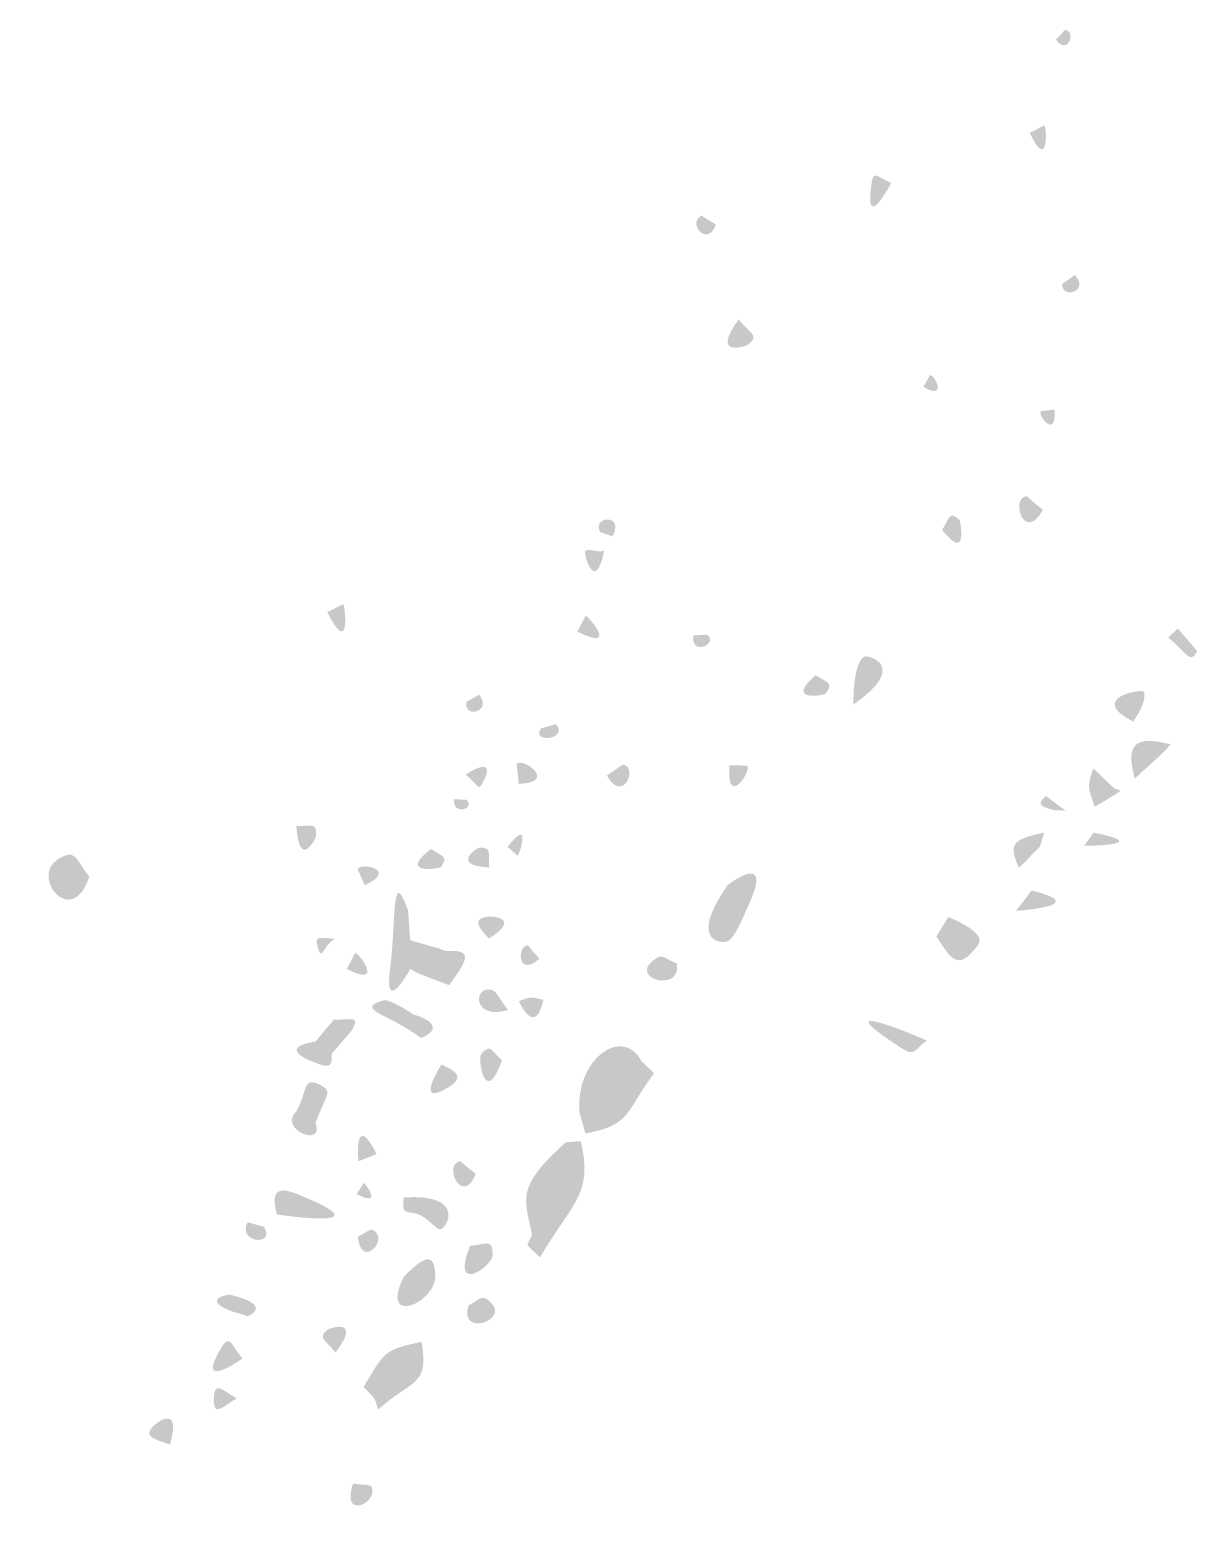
# Model space of a CAD drawing. Header units: millimetres. Extents: x 551 to 751, y 21 to 126.
# Drawn here: x 588.49 to 607.22, y 96.86 to 120.74 of the extents above; entities that cross this region are included whole.
import ezdxf

# ---------------------------------------------------------------- set-up
doc = ezdxf.new("R2010")
doc.units = ezdxf.units.MM

msp = doc.modelspace()

# ---------------------------------------------------------------- hatches: boundary and pattern name
at = {"true_color": 0x000000, "transparency": 33554687}
h = msp.add_hatch(color=18, dxfattribs=at)
edge = h.paths.add_edge_path(flags=0)
edge.add_spline(control_points=[(604.95, 120.578), (605.098, 120.731), (605.081, 120.731), (605.098, 120.731), (605.271, 120.737), (605.158, 120.306), (604.95, 120.578)], knot_values=[0, 0, 0, 0, 1, 1, 1, 2, 2, 2, 2], degree=3, periodic=1)
h = msp.add_hatch(color=18, dxfattribs=at)
edge = h.paths.add_edge_path(flags=0)
edge.add_spline(control_points=[(604.528, 119.085), (604.764, 119.197), (604.744, 119.204), (604.764, 119.197), (604.805, 119.183), (604.832, 118.434), (604.528, 119.085)], knot_values=[0, 0, 0, 0, 1, 1, 1, 2, 2, 2, 2], degree=3, periodic=1)
h = msp.add_hatch(color=18, dxfattribs=at)
edge = h.paths.add_edge_path(flags=0)
edge.add_spline(control_points=[(602.307, 118.279), (602.294, 118.256), (601.86, 117.432), (601.995, 118.293), (602.026, 118.492), (602.09, 118.367), (602.307, 118.279)], knot_values=[0, 0, 0, 0, 1, 1, 1, 2, 2, 2, 2], degree=3, periodic=1)
h = msp.add_hatch(color=18, dxfattribs=at)
edge = h.paths.add_edge_path(flags=0)
edge.add_spline(control_points=[(599.493, 117.614), (599.369, 117.239), (599.03, 117.626), (599.256, 117.75), (599.275, 117.761), (599.256, 117.75), (599.493, 117.614)], knot_values=[0, 0, 0, 0, 1, 1, 1, 2, 2, 2, 2], degree=3, periodic=1)
h = msp.add_hatch(color=18, dxfattribs=at)
edge = h.paths.add_edge_path(flags=0)
edge.add_spline(control_points=[(605.25, 116.802), (605.504, 116.546), (605.041, 116.406), (605.051, 116.653), (605.052, 116.673), (605.051, 116.653), (605.25, 116.802)], knot_values=[0, 0, 0, 0, 1, 1, 1, 2, 2, 2, 2], degree=3, periodic=1)
h = msp.add_hatch(color=18, dxfattribs=at)
edge = h.paths.add_edge_path(flags=0)
edge.add_spline(control_points=[(599.859, 116.09), (600.04, 115.857), (600.209, 115.839), (599.999, 115.681), (599.972, 115.661), (599.404, 115.469), (599.859, 116.09)], knot_values=[0, 0, 0, 0, 1, 1, 1, 2, 2, 2, 2], degree=3, periodic=1)
h = msp.add_hatch(color=18, dxfattribs=at)
edge = h.paths.add_edge_path(flags=0)
edge.add_spline(control_points=[(602.824, 115.009), (602.931, 115.194), (602.915, 115.191), (602.931, 115.194), (603.007, 115.208), (603.212, 114.778), (602.824, 115.009)], knot_values=[0, 0, 0, 0, 1, 1, 1, 2, 2, 2, 2], degree=3, periodic=1)
h = msp.add_hatch(color=18, dxfattribs=at)
edge = h.paths.add_edge_path(flags=0)
edge.add_spline(control_points=[(604.926, 114.646), (604.965, 114.153), (604.652, 114.551), (604.705, 114.612), (604.717, 114.626), (604.705, 114.612), (604.926, 114.646)], knot_values=[0, 0, 0, 0, 1, 1, 1, 2, 2, 2, 2], degree=3, periodic=1)
h = msp.add_hatch(color=18, dxfattribs=at)
edge = h.paths.add_edge_path(flags=0)
edge.add_spline(control_points=[(604.741, 113.036), (604.444, 112.496), (604.217, 113.216), (604.468, 113.254), (604.495, 113.259), (604.468, 113.254), (604.741, 113.036)], knot_values=[0, 0, 0, 0, 1, 1, 1, 2, 2, 2, 2], degree=3, periodic=1)
h = msp.add_hatch(color=18, dxfattribs=at)
edge = h.paths.add_edge_path(flags=0)
edge.add_spline(control_points=[(597.836, 112.609), (597.654, 112.68), (597.64, 112.651), (597.617, 112.732), (597.563, 112.928), (598.021, 112.972), (597.836, 112.609)], knot_values=[0, 0, 0, 0, 1, 1, 1, 2, 2, 2, 2], degree=3, periodic=1)
h = msp.add_hatch(color=18, dxfattribs=at)
edge = h.paths.add_edge_path(flags=0)
edge.add_spline(control_points=[(603.124, 112.714), (603.248, 112.912), (603.235, 113.021), (603.401, 112.875), (603.414, 112.864), (603.549, 112.174), (603.124, 112.714)], knot_values=[0, 0, 0, 0, 1, 1, 1, 2, 2, 2, 2], degree=3, periodic=1)
h = msp.add_hatch(color=18, dxfattribs=at)
edge = h.paths.add_edge_path(flags=0)
edge.add_spline(control_points=[(597.702, 112.382), (597.556, 111.653), (597.358, 112.356), (597.401, 112.378), (597.492, 112.423), (597.612, 112.337), (597.702, 112.382)], knot_values=[0, 0, 0, 0, 1, 1, 1, 2, 2, 2, 2], degree=3, periodic=1)
h = msp.add_hatch(color=18, dxfattribs=at)
edge = h.paths.add_edge_path(flags=0)
edge.add_spline(control_points=[(593.259, 111.394), (593.259, 111.394), (593.516, 111.521), (593.516, 111.521), (593.542, 111.507), (593.643, 110.634), (593.259, 111.394)], knot_values=[0, 0, 0, 0, 1, 1, 1, 2, 2, 2, 2], degree=3, periodic=1)
h = msp.add_hatch(color=18, dxfattribs=at)
edge = h.paths.add_edge_path(flags=0)
edge.add_spline(control_points=[(597.271, 111.082), (597.408, 111.333), (597.388, 111.324), (597.408, 111.333), (597.434, 111.345), (597.959, 110.741), (597.271, 111.082)], knot_values=[0, 0, 0, 0, 1, 1, 1, 2, 2, 2, 2], degree=3, periodic=1)
h = msp.add_hatch(color=18, dxfattribs=at)
edge = h.paths.add_edge_path(flags=0)
edge.add_spline(control_points=[(599.13, 111.023), (599.361, 111.028), (599.347, 111.04), (599.361, 111.028), (599.528, 110.885), (599.099, 110.677), (599.13, 111.023)], knot_values=[0, 0, 0, 0, 1, 1, 1, 2, 2, 2, 2], degree=3, periodic=1)
h = msp.add_hatch(color=18, dxfattribs=at)
edge = h.paths.add_edge_path(flags=0)
edge.add_spline(control_points=[(606.905, 111.132), (606.905, 111.132), (607.217, 110.768), (607.217, 110.768), (607.095, 110.554), (607.07, 110.727), (606.751, 110.987), (606.751, 110.987), (606.905, 111.132), (606.905, 111.132)], knot_values=[0, 0, 0, 0, 1, 1, 1, 2, 2, 2, 3, 3, 3, 3], degree=3, periodic=1)
h = msp.add_hatch(color=18, dxfattribs=at)
edge = h.paths.add_edge_path(flags=0)
edge.add_spline(control_points=[(601.701, 109.912), (601.7, 109.976), (601.693, 110.596), (601.882, 110.682), (601.937, 110.707), (602.598, 110.536), (601.701, 109.912)], knot_values=[0, 0, 0, 0, 1, 1, 1, 2, 2, 2, 2], degree=3, periodic=1)
h = msp.add_hatch(color=18, dxfattribs=at)
edge = h.paths.add_edge_path(flags=0)
edge.add_spline(control_points=[(601.094, 110.383), (601.287, 110.26), (601.392, 110.263), (601.251, 110.085), (601.232, 110.06), (600.583, 109.947), (601.094, 110.383)], knot_values=[0, 0, 0, 0, 1, 1, 1, 2, 2, 2, 2], degree=3, periodic=1)
h = msp.add_hatch(color=18, dxfattribs=at)
edge = h.paths.add_edge_path(flags=0)
edge.add_spline(control_points=[(606.19, 109.639), (605.433, 110.018), (606.353, 110.18), (606.366, 110.113), (606.373, 110.073), (606.398, 109.941), (606.19, 109.639)], knot_values=[0, 0, 0, 0, 1, 1, 1, 2, 2, 2, 2], degree=3, periodic=1)
h = msp.add_hatch(color=18, dxfattribs=at)
edge = h.paths.add_edge_path(flags=0)
edge.add_spline(control_points=[(595.694, 110.07), (595.915, 109.817), (595.467, 109.669), (595.488, 109.944), (595.489, 109.964), (595.488, 109.944), (595.694, 110.07)], knot_values=[0, 0, 0, 0, 1, 1, 1, 2, 2, 2, 2], degree=3, periodic=1)
h = msp.add_hatch(color=18, dxfattribs=at)
edge = h.paths.add_edge_path(flags=0)
edge.add_spline(control_points=[(596.93, 109.596), (597.139, 109.344), (596.513, 109.29), (596.692, 109.531), (596.692, 109.531), (596.93, 109.596), (596.93, 109.596)], knot_values=[0, 0, 0, 0, 1, 1, 1, 2, 2, 2, 2], degree=3, periodic=1)
h = msp.add_hatch(color=18, dxfattribs=at)
edge = h.paths.add_edge_path(flags=0)
edge.add_spline(control_points=[(606.791, 109.272), (606.518, 108.979), (606.518, 109.016), (606.215, 108.722), (606.108, 109.133), (606.086, 109.465), (606.791, 109.272)], knot_values=[0, 0, 0, 0, 1, 1, 1, 2, 2, 2, 2], degree=3, periodic=1)
h = msp.add_hatch(color=18, dxfattribs=at)
edge = h.paths.add_edge_path(flags=0)
edge.add_spline(control_points=[(595.481, 108.79), (596.067, 109.161), (595.726, 108.582), (595.697, 108.585), (595.674, 108.587), (595.697, 108.585), (595.481, 108.79)], knot_values=[0, 0, 0, 0, 1, 1, 1, 2, 2, 2, 2], degree=3, periodic=1)
h = msp.add_hatch(color=18, dxfattribs=at)
edge = h.paths.add_edge_path(flags=0)
edge.add_spline(control_points=[(596.331, 108.639), (596.331, 108.639), (596.297, 108.962), (596.297, 108.962), (596.4, 109.068), (596.963, 108.662), (596.331, 108.639)], knot_values=[0, 0, 0, 0, 1, 1, 1, 2, 2, 2, 2], degree=3, periodic=1)
h = msp.add_hatch(color=18, dxfattribs=at)
edge = h.paths.add_edge_path(flags=0)
edge.add_spline(control_points=[(597.746, 108.773), (598.011, 108.948), (597.986, 108.953), (598.011, 108.948), (598.248, 108.899), (598.001, 108.314), (597.746, 108.773)], knot_values=[0, 0, 0, 0, 1, 1, 1, 2, 2, 2, 2], degree=3, periodic=1)
h = msp.add_hatch(color=18, dxfattribs=at)
edge = h.paths.add_edge_path(flags=0)
edge.add_spline(control_points=[(599.713, 108.935), (599.713, 108.935), (600, 108.934), (600, 108.934), (600.064, 108.822), (599.652, 108.248), (599.713, 108.935)], knot_values=[0, 0, 0, 0, 1, 1, 1, 2, 2, 2, 2], degree=3, periodic=1)
h = msp.add_hatch(color=18, dxfattribs=at)
edge = h.paths.add_edge_path(flags=0)
edge.add_spline(control_points=[(605.548, 108.889), (605.866, 108.586), (605.84, 108.609), (605.866, 108.586), (605.934, 108.525), (605.929, 108.573), (605.983, 108.525), (605.951, 108.504), (605.781, 108.389), (605.571, 108.272), (605.468, 108.587), (605.444, 108.582), (605.548, 108.889)], knot_values=[0, 0, 0, 0, 1, 1, 1, 2, 2, 2, 3, 3, 3, 4, 4, 4, 4], degree=3, periodic=1)
h = msp.add_hatch(color=18, dxfattribs=at)
edge = h.paths.add_edge_path(flags=0)
edge.add_spline(control_points=[(604.789, 108.447), (604.789, 108.447), (604.946, 108.214), (604.946, 108.214), (604.739, 108.265), (604.61, 108.294), (604.789, 108.447)], knot_values=[0, 0, 0, 0, 1, 1, 1, 2, 2, 2, 2], degree=3, periodic=1)
msp.add_hatch(color=18, dxfattribs=at).paths.add_polyline_path([(604.789, 108.447), (605.101, 108.212), (604.946, 108.214)], flags=0)
h = msp.add_hatch(color=18, dxfattribs=at)
edge = h.paths.add_edge_path(flags=0)
edge.add_spline(control_points=[(595.289, 108.394), (595.49, 108.382), (595.477, 108.393), (595.49, 108.382), (595.649, 108.25), (595.273, 108.115), (595.289, 108.394)], knot_values=[0, 0, 0, 0, 1, 1, 1, 2, 2, 2, 2], degree=3, periodic=1)
h = msp.add_hatch(color=18, dxfattribs=at)
edge = h.paths.add_edge_path(flags=0)
edge.add_spline(control_points=[(592.763, 107.968), (592.991, 107.945), (593.099, 108.046), (593.078, 107.796), (593.076, 107.766), (592.808, 107.242), (592.763, 107.968)], knot_values=[0, 0, 0, 0, 1, 1, 1, 2, 2, 2, 2], degree=3, periodic=1)
h = msp.add_hatch(color=18, dxfattribs=at)
edge = h.paths.add_edge_path(flags=0)
edge.add_spline(control_points=[(596.152, 107.629), (596.543, 108.141), (596.344, 107.492), (596.312, 107.491), (596.296, 107.491), (596.312, 107.491), (596.152, 107.629)], knot_values=[0, 0, 0, 0, 1, 1, 1, 2, 2, 2, 2], degree=3, periodic=1)
h = msp.add_hatch(color=18, dxfattribs=at)
edge = h.paths.add_edge_path(flags=0)
edge.add_spline(control_points=[(604.762, 107.859), (604.762, 107.859), (604.693, 107.632), (604.693, 107.632), (604.693, 107.632), (604.356, 107.293), (604.356, 107.293), (604.16, 107.715), (604.308, 107.751), (604.762, 107.859)], knot_values=[0, 0, 0, 0, 1, 1, 1, 2, 2, 2, 3, 3, 3, 3], degree=3, periodic=1)
h = msp.add_hatch(color=18, dxfattribs=at)
edge = h.paths.add_edge_path(flags=0)
edge.add_spline(control_points=[(605.401, 107.647), (605.401, 107.647), (605.559, 107.858), (605.559, 107.858), (606.555, 107.654), (605.421, 107.644), (605.401, 107.647)], knot_values=[0, 0, 0, 0, 1, 1, 1, 2, 2, 2, 2], degree=3, periodic=1)
h = msp.add_hatch(color=18, dxfattribs=at)
edge = h.paths.add_edge_path(flags=0)
edge.add_spline(control_points=[(589.442, 107.15), (589.167, 106.302), (588.486, 107.149), (588.937, 107.429), (589.233, 107.613), (589.215, 107.43), (589.442, 107.15)], knot_values=[0, 0, 0, 0, 1, 1, 1, 2, 2, 2, 2], degree=3, periodic=1)
h = msp.add_hatch(color=18, dxfattribs=at)
edge = h.paths.add_edge_path(flags=0)
edge.add_spline(control_points=[(594.928, 107.598), (595.105, 107.466), (595.21, 107.482), (595.081, 107.305), (595.06, 107.277), (594.372, 107.177), (594.928, 107.598)], knot_values=[0, 0, 0, 0, 1, 1, 1, 2, 2, 2, 2], degree=3, periodic=1)
h = msp.add_hatch(color=18, dxfattribs=at)
edge = h.paths.add_edge_path(flags=0)
edge.add_spline(control_points=[(595.861, 107.298), (595.22, 107.332), (595.672, 107.617), (595.7, 107.617), (595.921, 107.618), (595.827, 107.526), (595.861, 107.298)], knot_values=[0, 0, 0, 0, 1, 1, 1, 2, 2, 2, 2], degree=3, periodic=1)
h = msp.add_hatch(color=18, dxfattribs=at)
edge = h.paths.add_edge_path(flags=0)
edge.add_spline(control_points=[(599.68, 107.012), (599.706, 107.04), (600.454, 107.601), (599.996, 106.646), (599.996, 106.646), (599.68, 107.012), (599.68, 107.012)], knot_values=[0, 0, 0, 0, 1, 1, 1, 2, 2, 2, 2], degree=3, periodic=1)
h = msp.add_hatch(color=18, dxfattribs=at)
edge = h.paths.add_edge_path(flags=0)
edge.add_spline(control_points=[(593.859, 107.012), (593.751, 107.276), (593.742, 107.255), (593.751, 107.276), (593.797, 107.38), (594.403, 107.266), (593.859, 107.012)], knot_values=[0, 0, 0, 0, 1, 1, 1, 2, 2, 2, 2], degree=3, periodic=1)
h = msp.add_hatch(color=18, dxfattribs=at)
edge = h.paths.add_edge_path(flags=0)
edge.add_spline(control_points=[(594.59, 106.13), (594.59, 106.13), (594.602, 105.989), (594.602, 105.989), (594.602, 105.989), (594.59, 105.669), (594.59, 105.669), (594.577, 105.645), (594.162, 104.89), (594.267, 105.683), (594.368, 106.448), (594.285, 107.349), (594.551, 106.622), (594.564, 106.585), (594.553, 106.586), (594.59, 106.13)], knot_values=[0, 0, 0, 0, 1, 1, 1, 2, 2, 2, 3, 3, 3, 4, 4, 4, 5, 5, 5, 5], degree=3, periodic=1)
h = msp.add_hatch(color=18, dxfattribs=at)
edge = h.paths.add_edge_path(flags=0)
edge.add_spline(control_points=[(599.68, 107.012), (599.68, 107.012), (599.996, 106.646), (599.996, 106.646), (599.79, 106.149), (599.707, 106.123), (599.66, 106.108), (599.595, 106.087), (599.041, 106.09), (599.68, 107.012)], knot_values=[0, 0, 0, 0, 1, 1, 1, 2, 2, 2, 3, 3, 3, 3], degree=3, periodic=1)
h = msp.add_hatch(color=18, dxfattribs=at)
edge = h.paths.add_edge_path(flags=0)
edge.add_spline(control_points=[(604.307, 106.603), (604.572, 106.927), (604.54, 106.935), (604.572, 106.927), (605.543, 106.683), (604.339, 106.605), (604.307, 106.603)], knot_values=[0, 0, 0, 0, 1, 1, 1, 2, 2, 2, 2], degree=3, periodic=1)
h = msp.add_hatch(color=18, dxfattribs=at)
edge = h.paths.add_edge_path(flags=0)
edge.add_spline(control_points=[(595.853, 106.158), (595.658, 106.361), (595.593, 106.483), (595.847, 106.511), (595.874, 106.514), (596.396, 106.505), (595.853, 106.158)], knot_values=[0, 0, 0, 0, 1, 1, 1, 2, 2, 2, 2], degree=3, periodic=1)
h = msp.add_hatch(color=18, dxfattribs=at)
edge = h.paths.add_edge_path(flags=0)
edge.add_spline(control_points=[(603.225, 106.505), (603.836, 106.239), (603.741, 106.104), (603.675, 106.021), (603.384, 105.652), (603.281, 105.805), (603.031, 106.191), (603.031, 106.191), (603.225, 106.505), (603.225, 106.505)], knot_values=[0, 0, 0, 0, 1, 1, 1, 2, 2, 2, 3, 3, 3, 3], degree=3, periodic=1)
h = msp.add_hatch(color=18, dxfattribs=at)
edge = h.paths.add_edge_path(flags=0)
edge.add_spline(control_points=[(593.387, 106.158), (593.182, 106.045), (593.181, 105.782), (593.109, 106.005), (593.033, 106.242), (593.171, 106.152), (593.387, 106.158)], knot_values=[0, 0, 0, 0, 1, 1, 1, 2, 2, 2, 2], degree=3, periodic=1)
h = msp.add_hatch(color=18, dxfattribs=at)
edge = h.paths.add_edge_path(flags=0)
edge.add_spline(control_points=[(594.59, 106.13), (594.59, 106.13), (594.98, 106.02), (594.98, 106.02), (594.946, 105.844), (594.92, 105.865), (594.774, 105.905), (594.774, 105.905), (594.602, 105.989), (594.602, 105.989), (594.602, 105.989), (594.59, 106.13), (594.59, 106.13)], knot_values=[0, 0, 0, 0, 1, 1, 1, 2, 2, 2, 3, 3, 3, 4, 4, 4, 4], degree=3, periodic=1)
h = msp.add_hatch(color=18, dxfattribs=at)
edge = h.paths.add_edge_path(flags=0)
edge.add_spline(control_points=[(594.602, 105.989), (594.602, 105.989), (594.774, 105.905), (594.774, 105.905), (594.92, 105.865), (594.946, 105.844), (594.98, 106.02), (595.126, 105.986), (595.09, 105.956), (595.239, 105.96), (595.632, 105.97), (595.451, 105.741), (595.214, 105.41), (594.733, 105.595), (594.749, 105.577), (594.59, 105.669), (594.59, 105.669), (594.602, 105.989), (594.602, 105.989)], knot_values=[0, 0, 0, 0, 1, 1, 1, 2, 2, 2, 3, 3, 3, 4, 4, 4, 5, 5, 5, 6, 6, 6, 6], degree=3, periodic=1)
h = msp.add_hatch(color=18, dxfattribs=at)
edge = h.paths.add_edge_path(flags=0)
edge.add_spline(control_points=[(596.663, 105.833), (596.299, 105.522), (596.309, 106.047), (596.471, 106.049), (596.494, 106.049), (596.471, 106.049), (596.663, 105.833)], knot_values=[0, 0, 0, 0, 1, 1, 1, 2, 2, 2, 2], degree=3, periodic=1)
h = msp.add_hatch(color=18, dxfattribs=at)
edge = h.paths.add_edge_path(flags=0)
edge.add_spline(control_points=[(593.572, 105.671), (593.709, 105.923), (593.689, 105.914), (593.709, 105.923), (593.761, 105.946), (594.188, 105.353), (593.572, 105.671)], knot_values=[0, 0, 0, 0, 1, 1, 1, 2, 2, 2, 2], degree=3, periodic=1)
h = msp.add_hatch(color=18, dxfattribs=at)
edge = h.paths.add_edge_path(flags=0)
edge.add_spline(control_points=[(598.868, 105.759), (598.948, 105.284), (598.106, 105.509), (598.486, 105.806), (598.657, 105.94), (598.656, 105.833), (598.868, 105.759)], knot_values=[0, 0, 0, 0, 1, 1, 1, 2, 2, 2, 2], degree=3, periodic=1)
h = msp.add_hatch(color=18, dxfattribs=at)
edge = h.paths.add_edge_path(flags=0)
edge.add_spline(control_points=[(596.159, 105.011), (595.616, 104.846), (595.597, 105.356), (595.853, 105.341), (595.97, 105.334), (595.948, 105.294), (596.159, 105.011)], knot_values=[0, 0, 0, 0, 1, 1, 1, 2, 2, 2, 2], degree=3, periodic=1)
h = msp.add_hatch(color=18, dxfattribs=at)
edge = h.paths.add_edge_path(flags=0)
edge.add_spline(control_points=[(594.636, 104.944), (594.636, 104.944), (594.533, 104.716), (594.533, 104.716), (594.156, 104.951), (593.729, 105.048), (594.163, 105.166), (594.261, 105.192), (594.601, 104.968), (594.636, 104.944)], knot_values=[0, 0, 0, 0, 1, 1, 1, 2, 2, 2, 3, 3, 3, 3], degree=3, periodic=1)
h = msp.add_hatch(color=18, dxfattribs=at)
edge = h.paths.add_edge_path(flags=0)
edge.add_spline(control_points=[(596.333, 105.154), (596.54, 105.229), (596.522, 105.227), (596.726, 105.173), (596.594, 104.575), (596.346, 105.124), (596.333, 105.154)], knot_values=[0, 0, 0, 0, 1, 1, 1, 2, 2, 2, 2], degree=3, periodic=1)
h = msp.add_hatch(color=18, dxfattribs=at)
edge = h.paths.add_edge_path(flags=0)
edge.add_spline(control_points=[(602.877, 104.523), (602.674, 104.377), (602.688, 104.262), (602.492, 104.388), (601.075, 105.3), (602.848, 104.539), (602.877, 104.523)], knot_values=[0, 0, 0, 0, 1, 1, 1, 2, 2, 2, 2], degree=3, periodic=1)
h = msp.add_hatch(color=18, dxfattribs=at)
edge = h.paths.add_edge_path(flags=0)
edge.add_spline(control_points=[(593.366, 104.86), (593.617, 104.846), (593.797, 104.938), (593.662, 104.701), (593.642, 104.665), (593.638, 104.672), (593.331, 104.308), (593.244, 104.333), (593.257, 104.343), (593.068, 104.504), (593.068, 104.504), (593.366, 104.86), (593.366, 104.86)], knot_values=[0, 0, 0, 0, 1, 1, 1, 2, 2, 2, 3, 3, 3, 4, 4, 4, 4], degree=3, periodic=1)
h = msp.add_hatch(color=18, dxfattribs=at)
edge = h.paths.add_edge_path(flags=0)
edge.add_spline(control_points=[(594.636, 104.944), (595.24, 104.754), (594.801, 104.576), (594.772, 104.568), (594.75, 104.561), (594.772, 104.568), (594.533, 104.716), (594.533, 104.716), (594.636, 104.944), (594.636, 104.944)], knot_values=[0, 0, 0, 0, 1, 1, 1, 2, 2, 2, 3, 3, 3, 3], degree=3, periodic=1)
h = msp.add_hatch(color=18, dxfattribs=at)
edge = h.paths.add_edge_path(flags=0)
edge.add_spline(control_points=[(598.301, 104.19), (597.781, 103.853), (597.931, 103.665), (597.393, 103.384), (597.393, 103.384), (597.305, 103.371), (597.305, 103.371), (597.237, 104.247), (598.011, 104.759), (598.301, 104.19)], knot_values=[0, 0, 0, 0, 1, 1, 1, 2, 2, 2, 3, 3, 3, 3], degree=3, periodic=1)
h = msp.add_hatch(color=18, dxfattribs=at)
edge = h.paths.add_edge_path(flags=0)
edge.add_spline(control_points=[(593.068, 104.504), (593.257, 104.343), (593.244, 104.333), (593.331, 104.308), (593.342, 104.086), (593.28, 104.086), (593.079, 104.162), (592.4, 104.417), (593.042, 104.503), (593.068, 104.504)], knot_values=[0, 0, 0, 0, 1, 1, 1, 2, 2, 2, 3, 3, 3, 3], degree=3, periodic=1)
h = msp.add_hatch(color=18, dxfattribs=at)
edge = h.paths.add_edge_path(flags=0)
edge.add_spline(control_points=[(596.061, 104.208), (595.796, 103.429), (595.661, 104.233), (595.733, 104.311), (595.888, 104.481), (595.887, 104.356), (596.061, 104.208)], knot_values=[0, 0, 0, 0, 1, 1, 1, 2, 2, 2, 2], degree=3, periodic=1)
h = msp.add_hatch(color=18, dxfattribs=at)
edge = h.paths.add_edge_path(flags=0)
edge.add_spline(control_points=[(595.088, 104.136), (595.346, 104.027), (595.457, 103.929), (595.205, 103.773), (594.648, 103.43), (595.072, 104.11), (595.088, 104.136)], knot_values=[0, 0, 0, 0, 1, 1, 1, 2, 2, 2, 2], degree=3, periodic=1)
h = msp.add_hatch(color=18, dxfattribs=at)
edge = h.paths.add_edge_path(flags=0)
edge.add_spline(control_points=[(598.504, 103.997), (598.032, 103.378), (598.152, 103.172), (597.402, 103.031), (597.402, 103.031), (597.305, 103.371), (597.305, 103.371), (597.305, 103.371), (597.393, 103.384), (597.393, 103.384), (597.931, 103.665), (597.781, 103.853), (598.301, 104.19), (598.301, 104.19), (598.504, 103.997), (598.504, 103.997)], knot_values=[0, 0, 0, 0, 1, 1, 1, 2, 2, 2, 3, 3, 3, 4, 4, 4, 5, 5, 5, 5], degree=3, periodic=1)
h = msp.add_hatch(color=18, dxfattribs=at)
edge = h.paths.add_edge_path(flags=0)
edge.add_spline(control_points=[(592.77, 103.395), (592.944, 103.73), (592.869, 103.971), (593.174, 103.794), (593.347, 103.693), (593.233, 103.645), (593.071, 103.203), (593.071, 103.203), (592.77, 103.395), (592.77, 103.395)], knot_values=[0, 0, 0, 0, 1, 1, 1, 2, 2, 2, 3, 3, 3, 3], degree=3, periodic=1)
h = msp.add_hatch(color=18, dxfattribs=at)
edge = h.paths.add_edge_path(flags=0)
edge.add_spline(control_points=[(592.77, 103.395), (592.77, 103.395), (593.071, 103.203), (593.071, 103.203), (593.225, 102.786), (592.449, 103.103), (592.77, 103.395)], knot_values=[0, 0, 0, 0, 1, 1, 1, 2, 2, 2, 2], degree=3, periodic=1)
h = msp.add_hatch(color=18, dxfattribs=at)
edge = h.paths.add_edge_path(flags=0)
edge.add_spline(control_points=[(593.758, 102.585), (593.701, 103.421), (594.05, 102.713), (594.048, 102.701), (594.048, 102.701), (593.758, 102.585), (593.758, 102.585)], knot_values=[0, 0, 0, 0, 1, 1, 1, 2, 2, 2, 2], degree=3, periodic=1)
h = msp.add_hatch(color=18, dxfattribs=at)
edge = h.paths.add_edge_path(flags=0)
edge.add_spline(control_points=[(597.326, 102.908), (597.535, 102.048), (597.174, 101.907), (596.671, 101.042), (596.671, 101.042), (596.469, 101.24), (596.469, 101.24), (596.469, 101.24), (596.543, 101.404), (596.543, 101.404), (596.431, 101.995), (596.266, 102.152), (597.085, 102.89), (597.085, 102.89), (597.326, 102.908), (597.326, 102.908)], knot_values=[0, 0, 0, 0, 1, 1, 1, 2, 2, 2, 3, 3, 3, 4, 4, 4, 5, 5, 5, 5], degree=3, periodic=1)
h = msp.add_hatch(color=18, dxfattribs=at)
edge = h.paths.add_edge_path(flags=0)
edge.add_spline(control_points=[(595.642, 102.384), (595.426, 101.846), (595.115, 102.535), (595.38, 102.584), (595.405, 102.589), (595.38, 102.584), (595.642, 102.384)], knot_values=[0, 0, 0, 0, 1, 1, 1, 2, 2, 2, 2], degree=3, periodic=1)
h = msp.add_hatch(color=18, dxfattribs=at)
edge = h.paths.add_edge_path(flags=0)
edge.add_spline(control_points=[(593.732, 102.061), (593.846, 102.232), (593.83, 102.229), (593.846, 102.232), (593.872, 102.237), (594.161, 101.825), (593.732, 102.061)], knot_values=[0, 0, 0, 0, 1, 1, 1, 2, 2, 2, 2], degree=3, periodic=1)
h = msp.add_hatch(color=18, dxfattribs=at)
edge = h.paths.add_edge_path(flags=0)
edge.add_spline(control_points=[(592.452, 101.732), (592.354, 102.082), (592.438, 102.194), (592.771, 102.061), (594.285, 101.457), (592.487, 101.726), (592.452, 101.732)], knot_values=[0, 0, 0, 0, 1, 1, 1, 2, 2, 2, 2], degree=3, periodic=1)
h = msp.add_hatch(color=18, dxfattribs=at)
edge = h.paths.add_edge_path(flags=0)
edge.add_spline(control_points=[(594.485, 102.005), (595.496, 102.075), (595.182, 101.49), (595.065, 101.492), (594.996, 101.493), (594.826, 101.742), (594.637, 101.756), (594.448, 101.77), (594.477, 101.82), (594.485, 102.005)], knot_values=[0, 0, 0, 0, 1, 1, 1, 2, 2, 2, 3, 3, 3, 3], degree=3, periodic=1)
h = msp.add_hatch(color=18, dxfattribs=at)
edge = h.paths.add_edge_path(flags=0)
edge.add_spline(control_points=[(591.982, 101.608), (592.25, 101.526), (592.239, 101.546), (592.25, 101.526), (592.425, 101.21), (591.804, 101.284), (591.982, 101.608)], knot_values=[0, 0, 0, 0, 1, 1, 1, 2, 2, 2, 2], degree=3, periodic=1)
h = msp.add_hatch(color=18, dxfattribs=at)
edge = h.paths.add_edge_path(flags=0)
edge.add_spline(control_points=[(593.752, 101.376), (593.949, 101.474), (593.949, 101.532), (594.037, 101.448), (594.211, 101.281), (593.791, 100.867), (593.752, 101.376)], knot_values=[0, 0, 0, 0, 1, 1, 1, 2, 2, 2, 2], degree=3, periodic=1)
h = msp.add_hatch(color=18, dxfattribs=at)
edge = h.paths.add_edge_path(flags=0)
edge.add_spline(control_points=[(595.551, 101.23), (595.796, 101.242), (595.908, 101.365), (595.914, 101.087), (595.918, 100.9), (595.222, 100.418), (595.551, 101.23)], knot_values=[0, 0, 0, 0, 1, 1, 1, 2, 2, 2, 2], degree=3, periodic=1)
h = msp.add_hatch(color=18, dxfattribs=at)
edge = h.paths.add_edge_path(flags=0)
edge.add_spline(control_points=[(594.488, 100.736), (594.776, 101.018), (594.973, 101.174), (594.994, 100.759), (595.016, 100.314), (594.08, 99.916), (594.488, 100.736)], knot_values=[0, 0, 0, 0, 1, 1, 1, 2, 2, 2, 2], degree=3, periodic=1)
h = msp.add_hatch(color=18, dxfattribs=at)
edge = h.paths.add_edge_path(flags=0)
edge.add_spline(control_points=[(591.683, 100.446), (591.683, 100.446), (591.751, 100.17), (591.751, 100.17), (591.603, 100.22), (591.282, 100.371), (591.683, 100.446)], knot_values=[0, 0, 0, 0, 1, 1, 1, 2, 2, 2, 2], degree=3, periodic=1)
h = msp.add_hatch(color=18, dxfattribs=at)
edge = h.paths.add_edge_path(flags=0)
edge.add_spline(control_points=[(591.683, 100.446), (591.719, 100.439), (592.376, 100.3), (591.996, 100.103), (591.978, 100.094), (591.996, 100.103), (591.751, 100.17), (591.751, 100.17), (591.683, 100.446), (591.683, 100.446)], knot_values=[0, 0, 0, 0, 1, 1, 1, 2, 2, 2, 3, 3, 3, 3], degree=3, periodic=1)
h = msp.add_hatch(color=18, dxfattribs=at)
edge = h.paths.add_edge_path(flags=0)
edge.add_spline(control_points=[(595.526, 100.274), (595.725, 100.366), (595.732, 100.476), (595.893, 100.309), (596.169, 100.024), (595.363, 99.768), (595.526, 100.274)], knot_values=[0, 0, 0, 0, 1, 1, 1, 2, 2, 2, 2], degree=3, periodic=1)
h = msp.add_hatch(color=18, dxfattribs=at)
edge = h.paths.add_edge_path(flags=0)
edge.add_spline(control_points=[(593.39, 99.517), (593.235, 99.725), (593.091, 99.74), (593.266, 99.886), (593.289, 99.905), (593.832, 100.092), (593.39, 99.517)], knot_values=[0, 0, 0, 0, 1, 1, 1, 2, 2, 2, 2], degree=3, periodic=1)
h = msp.add_hatch(color=18, dxfattribs=at)
edge = h.paths.add_edge_path(flags=0)
edge.add_spline(control_points=[(591.902, 99.423), (591.877, 99.405), (591.13, 98.874), (591.556, 99.591), (591.701, 99.834), (591.723, 99.621), (591.902, 99.423)], knot_values=[0, 0, 0, 0, 1, 1, 1, 2, 2, 2, 2], degree=3, periodic=1)
h = msp.add_hatch(color=18, dxfattribs=at)
edge = h.paths.add_edge_path(flags=0)
edge.add_spline(control_points=[(594.771, 99.688), (594.902, 98.965), (594.608, 99.088), (594.073, 98.601), (594.017, 98.831), (593.996, 98.797), (593.842, 98.964), (594.173, 99.515), (594.154, 99.562), (594.771, 99.688)], knot_values=[0, 0, 0, 0, 1, 1, 1, 2, 2, 2, 3, 3, 3, 3], degree=3, periodic=1)
h = msp.add_hatch(color=18, dxfattribs=at)
edge = h.paths.add_edge_path(flags=0)
edge.add_spline(control_points=[(591.803, 98.782), (591.572, 98.638), (591.431, 98.479), (591.439, 98.779), (591.446, 99.067), (591.573, 98.918), (591.803, 98.782)], knot_values=[0, 0, 0, 0, 1, 1, 1, 2, 2, 2, 2], degree=3, periodic=1)
h = msp.add_hatch(color=18, dxfattribs=at)
edge = h.paths.add_edge_path(flags=0)
edge.add_spline(control_points=[(590.737, 98.042), (590.453, 98.133), (590.277, 98.182), (590.517, 98.378), (590.541, 98.398), (590.917, 98.68), (590.737, 98.042)], knot_values=[0, 0, 0, 0, 1, 1, 1, 2, 2, 2, 2], degree=3, periodic=1)
h = msp.add_hatch(color=18, dxfattribs=at)
edge = h.paths.add_edge_path(flags=0)
edge.add_spline(control_points=[(593.672, 97.416), (593.941, 97.372), (593.972, 97.423), (593.983, 97.305), (594.003, 97.07), (593.487, 96.859), (593.672, 97.416)], knot_values=[0, 0, 0, 0, 1, 1, 1, 2, 2, 2, 2], degree=3, periodic=1)

doc.saveas('drawing.dxf')
